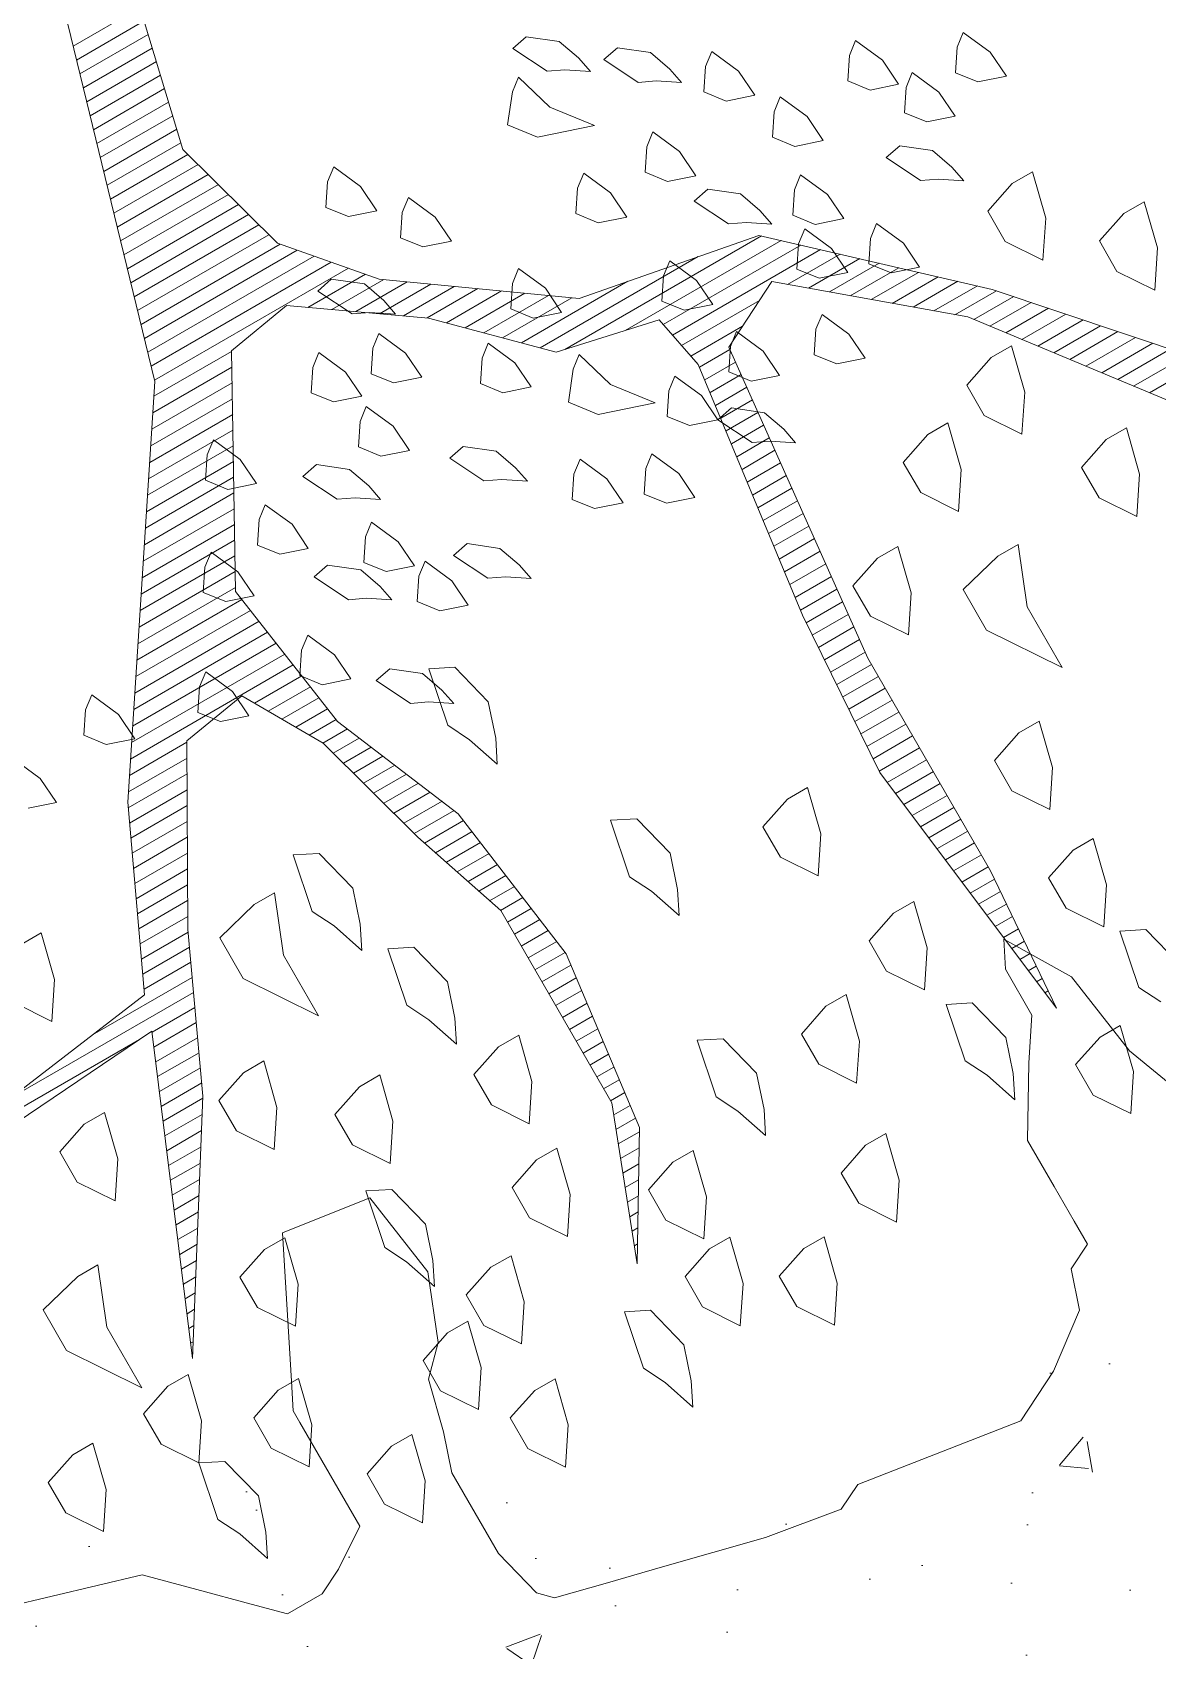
# Model space of a CAD drawing. Header units: metres. Extents: x 12093 to 20303, y 514 to 1412.
# Drawn here: x 19738.15 to 19739.323, y 696.972 to 698.657 of the extents above; entities that cross this region are included whole.
import ezdxf

# ---------------------------------------------------------------- set-up
doc = ezdxf.new("R2010")
doc.units = ezdxf.units.M
doc.layers.add('ARBOLES', color=52, linetype='Continuous', lineweight=13)
doc.layers.add('grass', color=64, linetype='Continuous', lineweight=13)
doc.layers.add('desnivel', color=9, linetype='Continuous')
pattern_1 = [(50, (19136.99335, 73.14804), (0.36436934, -0.03187817), [0.0381, -0.4191]), (355, (19136.99335, 73.14804), (-0.07048565, 0.38211329), [0.03048, -0.33528]), (100.451, (19137.0237, 73.1454), (0.293885, 0.35023338), [0.03238, -0.35618]), (46.1842, (19136.99335, 73.24964), (0.54215808, -0.08408466), [0.05715, -0.62865]), (96.6356, (19137.03853, 73.24264), (0.47480847, 0.4948511), [0.04857, -0.53427]), (351.184, (19136.99335, 73.24964), (0.4748092, 0.49485024), [0.04572, -0.50292]), (21, (19137.04415, 73.22424), (0.30322976, -0.20453104), [0.0381, -0.4191]), (326, (19137.04415, 73.22424), (0.12360406, 0.36837593), [0.03048, -0.33528]), (71.4514, (19137.06942, 73.2072), (0.42683298, 0.16384572), [0.03238, -0.35618]), (37.5, (19136.99335, 73.14804), (0.006177207, 0.169110078), [0, -0.331216, 0, -0.34036, 0, -0.33655]), (7.5, (19136.99335, 73.14804), (0.133639325, 0.20036115), [0, -0.194056, 0, -0.323596, 0, -0.12827]), (327.5, (19136.88007, 73.14804), (0.27118119, -0.011457488), [0, -0.127, 0, -0.39624, 0, -0.52578]), (317.5, (19136.82927, 73.14804), (0.29625836, 0.05085298), [0, -0.1651, 0, -0.263144, 0, -0.37338])]

# ---------------------------------------------------------------- blocks, each defined once
blk = doc.blocks.new('ghgfghgh')
at = {"layer": 'ARBOLES', "lineweight": 20}
for p, q in [((20001.7333, 663.3904), (20001.6557, 663.7091)), ((20001.713, 663.6712), (20001.7517, 663.5428)), ((20001.6796, 663.6107), (20001.7236, 663.636)), ((20001.6819, 663.6015), (20001.7263, 663.6272)), ((20001.6841, 663.5924), (20001.7289, 663.6183)), ((20001.6863, 663.5832), (20001.7316, 663.6094)), ((20001.6885, 663.5741), (20001.7343, 663.6005)), ((20001.6908, 663.565), (20001.737, 663.5916)), ((20001.693, 663.5558), (20001.7396, 663.5828)), ((20001.6952, 663.5467), (20001.7423, 663.5739)), ((20001.6974, 663.5375), (20001.745, 663.565)), ((20001.6997, 663.5284), (20001.7477, 663.5561)), ((20001.7019, 663.5193), (20001.7503, 663.5472)), ((20001.7517, 663.5428), (20001.8138, 663.4812)), ((20001.7041, 663.5101), (20001.755, 663.5395)), ((20001.7064, 663.501), (20001.7617, 663.5329)), ((20001.7086, 663.4918), (20001.7683, 663.5263)), ((20001.7108, 663.4827), (20001.775, 663.5197)), ((20001.713, 663.4736), (20001.7816, 663.5132)), ((20001.7153, 663.4644), (20001.7882, 663.5066)), ((20001.7175, 663.4553), (20001.7949, 663.5)), ((20001.7197, 663.4461), (20001.8015, 663.4934)), ((20001.7219, 663.437), (20001.8082, 663.4868)), ((20001.7242, 663.4279), (20001.8155, 663.4806)), ((20002.0027, 663.4114), (20002.1318, 663.486)), ((20002.0121, 663.445), (20002.13, 663.4864)), ((20002.0423, 663.4239), (20002.1447, 663.483)), ((20002.0672, 663.4278), (20002.1576, 663.48)), ((20002.13, 663.4864), (20002.2834, 663.4509)), ((20001.7264, 663.4187), (20001.8267, 663.4767)), ((20001.7286, 663.4096), (20001.8379, 663.4727)), ((20001.7308, 663.4004), (20001.8492, 663.4688)), ((20001.9864, 663.4125), (20002.0903, 663.4725)), ((20002.0733, 663.4209), (20002.1705, 663.4771)), ((20002.1489, 663.4541), (20002.1834, 663.4741)), ((20002.1626, 663.4517), (20002.1963, 663.4711)), ((20002.1764, 663.4492), (20002.2092, 663.4681)), ((20001.7331, 663.3913), (20001.8604, 663.4648)), ((20002.1901, 663.4467), (20002.222, 663.4651)), ((20002.2039, 663.4442), (20002.2349, 663.4621)), ((20002.2176, 663.4417), (20002.2478, 663.4592)), ((20001.9741, 663.4158), (20002.0441, 663.4562)), ((20002.1387, 663.456), (20002.1103, 663.413)), ((20002.2673, 663.4328), (20002.1387, 663.456)), ((20002.2314, 663.4392), (20002.2607, 663.4562)), ((20002.2451, 663.4368), (20002.2736, 663.4532)), ((20002.2589, 663.4343), (20002.2861, 663.45)), ((20002.2834, 663.4509), (20002.4484, 663.3955)), ((20001.8197, 663.4403), (20001.7837, 663.4106)), ((20002.0793, 663.414), (20002.1304, 663.4435)), ((20002.2714, 663.4311), (20002.2976, 663.4462)), ((20002.2819, 663.4267), (20002.309, 663.4423)), ((20002.2924, 663.4223), (20002.3204, 663.4385)), ((20002.0645, 663.4309), (20001.997, 663.4096)), ((20002.0903, 663.4015), (20002.0645, 663.4309)), ((20002.0854, 663.4071), (20002.1193, 663.4267)), ((20002.419, 663.3696), (20002.2673, 663.4328)), ((20002.3029, 663.418), (20002.3318, 663.4347)), ((20002.3134, 663.4136), (20002.3432, 663.4308)), ((20002.3239, 663.4092), (20002.3546, 663.427)), ((20002.3343, 663.4049), (20002.366, 663.4232)), ((20002.3448, 663.4005), (20002.3775, 663.4193)), ((20002.3553, 663.3961), (20002.3889, 663.4155)), ((20001.7327, 663.3807), (20001.7837, 663.4101)), ((20001.7837, 663.4106), (20001.7863, 663.2525)), ((20002.091, 663.3999), (20002.111, 663.4114)), ((20002.1103, 663.413), (20002.2017, 663.2087)), ((20002.3658, 663.3918), (20002.4003, 663.4117)), ((20002.3763, 663.3874), (20002.4117, 663.4078)), ((20002.3868, 663.383), (20002.4231, 663.404)), ((20001.732, 663.3698), (20001.7838, 663.3998)), ((20002.1587, 663.237), (20002.0903, 663.4015)), ((20002.0945, 663.3915), (20002.1147, 663.4032)), ((20002.098, 663.3831), (20002.1184, 663.3949)), ((20001.7155, 663.1141), (20001.7333, 663.3904)), ((20001.7313, 663.359), (20001.784, 663.3895)), ((20002.1015, 663.3747), (20002.1221, 663.3866)), ((20001.7306, 663.3482), (20001.7842, 663.3791)), ((20002.105, 663.3663), (20002.1258, 663.3783)), ((20001.7299, 663.3373), (20001.7844, 663.3688)), ((20002.1085, 663.3579), (20002.1295, 663.37)), ((20002.112, 663.3495), (20002.1332, 663.3617)), ((20001.7292, 663.3265), (20001.7845, 663.3585)), ((20002.1155, 663.341), (20002.1369, 663.3534)), ((20001.7285, 663.3157), (20001.7847, 663.3481)), ((20002.119, 663.3326), (20002.1406, 663.3452)), ((20001.7278, 663.3049), (20001.7849, 663.3378)), ((20002.1225, 663.3242), (20002.1443, 663.3369)), ((20001.7271, 663.294), (20001.785, 663.3275)), ((20002.126, 663.3158), (20002.1481, 663.3286)), ((20002.1294, 663.3074), (20002.1518, 663.3203)), ((20001.7264, 663.2832), (20001.7852, 663.3172)), ((20002.1329, 663.299), (20002.1555, 663.312)), ((20001.7257, 663.2724), (20001.7854, 663.3068)), ((20002.1364, 663.2906), (20002.1592, 663.3037)), ((20001.725, 663.2615), (20001.7856, 663.2965)), ((20002.1399, 663.2822), (20002.1629, 663.2954)), ((20002.1434, 663.2738), (20002.1666, 663.2872)), ((20001.7243, 663.2507), (20001.7857, 663.2862)), ((20002.1469, 663.2654), (20002.1703, 663.2789)), ((20001.7236, 663.2399), (20001.7859, 663.2759)), ((20002.1504, 663.257), (20002.174, 663.2706)), ((20001.7222, 663.2182), (20001.7862, 663.2552)), ((20001.7229, 663.2291), (20001.7861, 663.2655)), ((20002.1539, 663.2486), (20002.1777, 663.2623)), ((20001.7215, 663.2074), (20001.7905, 663.2472)), ((20001.7863, 663.2525), (20001.8533, 663.1671)), ((20002.1574, 663.2402), (20002.1814, 663.254)), ((20002.1612, 663.2319), (20002.1851, 663.2457)), ((20001.7208, 663.1966), (20001.7961, 663.24)), ((20002.2096, 663.1335), (20002.1587, 663.237)), ((20002.1652, 663.2238), (20002.1888, 663.2374)), ((20001.7194, 663.1749), (20001.8073, 663.2257)), ((20001.7201, 663.1857), (20001.8017, 663.2329)), ((20002.1692, 663.2157), (20002.1925, 663.2292)), ((20001.7187, 663.1641), (20001.813, 663.2185)), ((20002.1732, 663.2076), (20002.1962, 663.2209)), ((20001.7173, 663.1424), (20001.8242, 663.2042)), ((20001.718, 663.1533), (20001.8186, 663.2113)), ((20002.1772, 663.1995), (20002.1999, 663.2126)), ((20002.1812, 663.1913), (20002.2041, 663.2045)), ((20002.2017, 663.2087), (20002.2823, 663.069)), ((20001.7988, 663.1791), (20001.8299, 663.197)), ((20002.1852, 663.1832), (20002.2086, 663.1967)), ((20001.7904, 663.184), (20001.7543, 663.1543)), ((20001.8439, 663.1528), (20001.7904, 663.184)), ((20001.8078, 663.1738), (20001.8355, 663.1898)), ((20001.8168, 663.1686), (20001.8411, 663.1827)), ((20002.1892, 663.1751), (20002.2131, 663.1889)), ((20002.1932, 663.167), (20002.2176, 663.1811)), ((20001.8258, 663.1634), (20001.8468, 663.1755)), ((20002.1971, 663.1589), (20002.2221, 663.1733)), ((20001.8347, 663.1581), (20001.8524, 663.1683)), ((20001.8437, 663.1529), (20001.8598, 663.1622)), ((20001.8533, 663.1671), (20001.9326, 663.1065)), ((20002.2011, 663.1507), (20002.2266, 663.1654)), ((20001.7166, 663.1316), (20001.7543, 663.1534)), ((20001.7543, 663.1543), (20001.7549, 663.0305)), ((20001.906, 663.0912), (20001.8439, 663.1528)), ((20001.8504, 663.1463), (20001.8676, 663.1562)), ((20001.8571, 663.1397), (20001.8754, 663.1503)), ((20002.2051, 663.1426), (20002.2311, 663.1576)), ((20002.2091, 663.1345), (20002.2357, 663.1498)), ((20001.7159, 663.1208), (20001.7544, 663.143)), ((20001.8637, 663.1331), (20001.8831, 663.1444)), ((20001.8703, 663.1265), (20001.8909, 663.1384)), ((20002.2144, 663.1271), (20002.2402, 663.142)), ((20001.7158, 663.1103), (20001.7544, 663.1326)), ((20001.877, 663.12), (20001.8987, 663.1325)), ((20002.3255, 662.9788), (20002.2096, 663.1335)), ((20002.2198, 663.1198), (20002.2447, 663.1342)), ((20001.7167, 663.1004), (20001.7545, 663.1222)), ((20001.8836, 663.1134), (20001.9064, 663.1265)), ((20001.8903, 663.1068), (20001.9142, 663.1206)), ((20002.2253, 663.1126), (20002.2492, 663.1264)), ((20002.2308, 663.1053), (20002.2537, 663.1185)), ((20001.7265, 662.9875), (20001.7155, 663.1141)), ((20001.7175, 663.0904), (20001.7545, 663.1118)), ((20001.8969, 663.1002), (20001.922, 663.1147)), ((20001.9036, 663.0936), (20001.9298, 663.1087)), ((20001.9326, 663.1065), (20002.0035, 663.0145)), ((20002.2362, 663.098), (20002.2582, 663.1107)), ((20001.7184, 663.0805), (20001.7546, 663.1014)), ((20001.9105, 663.0872), (20001.9361, 663.102)), ((20002.2417, 663.0907), (20002.2627, 663.1029)), ((20001.7193, 663.0706), (20001.7546, 663.091)), ((20001.9605, 663.0429), (20001.906, 663.0912)), ((20001.9176, 663.0809), (20001.9417, 663.0948)), ((20001.9248, 663.0746), (20001.9472, 663.0875)), ((20002.2471, 663.0834), (20002.2673, 663.0951)), ((20002.2526, 663.0762), (20002.2718, 663.0873)), ((20001.7201, 663.0607), (20001.7547, 663.0806)), ((20001.9319, 663.0683), (20001.9528, 663.0803)), ((20002.258, 663.0689), (20002.2763, 663.0794)), ((20001.721, 663.0507), (20001.7547, 663.0702)), ((20001.939, 663.0619), (20001.9584, 663.0731)), ((20001.9461, 663.0556), (20001.9639, 663.0659)), ((20002.2635, 663.0616), (20002.2808, 663.0716)), ((20002.2823, 663.069), (20002.3255, 662.9788)), ((20001.7219, 663.0408), (20001.7548, 663.0598)), ((20001.9532, 663.0493), (20001.9695, 663.0587)), ((20002.2689, 663.0543), (20002.2849, 663.0636)), ((20002.2744, 663.0471), (20002.2888, 663.0554)), ((20001.7227, 663.0309), (20001.7548, 663.0494)), ((20001.9604, 663.043), (20001.975, 663.0515)), ((20002.0335, 662.9165), (20001.9605, 663.0429)), ((20001.9649, 663.0352), (20001.9806, 663.0442)), ((20002.2798, 663.0398), (20002.2927, 663.0472)), ((20001.7236, 663.021), (20001.7549, 663.039)), ((20001.9695, 663.0274), (20001.9861, 663.037)), ((20002.2853, 663.0325), (20002.2966, 663.0391)), ((20001.7245, 663.011), (20001.7551, 663.0287)), ((20001.7549, 663.0305), (20001.7649, 662.921)), ((20001.974, 663.0196), (20001.9917, 663.0298)), ((20001.9785, 663.0118), (20001.9973, 663.0226)), ((20002.2907, 663.0252), (20002.3006, 663.0309)), ((20002.2962, 663.018), (20002.3045, 663.0227)), ((20001.7253, 663.0011), (20001.756, 663.0188)), ((20001.983, 663.0039), (20002.0028, 663.0154)), ((20002.0035, 663.0145), (20002.0516, 662.9004)), ((20002.3016, 663.0107), (20002.3084, 663.0146)), ((20001.7262, 662.9912), (20001.7569, 663.0089)), ((20001.9875, 662.9961), (20002.0066, 663.0071)), ((20002.3071, 663.0034), (20002.3123, 663.0064)), ((20001.6924, 662.9613), (20001.7578, 662.999)), ((20001.992, 662.9883), (20002.0101, 662.9988)), ((20001.9965, 662.9805), (20002.0137, 662.9904)), ((20002.3125, 662.9961), (20002.3162, 662.9982)), ((20002.318, 662.9888), (20002.3201, 662.9901)), ((20001.6345, 662.9166), (20001.7265, 662.9875)), ((20001.6383, 662.9196), (20001.7587, 662.9891)), ((20001.7315, 662.963), (20001.7596, 662.9792)), ((20002.0011, 662.9727), (20002.0172, 662.982)), ((20002.3234, 662.9816), (20002.324, 662.9819)), ((20001.7327, 662.9532), (20001.7605, 662.9693)), ((20002.0056, 662.9648), (20002.0208, 662.9736)), ((20001.4985, 662.8284), (20001.7231, 662.9581)), ((20001.7314, 662.9637), (20001.6421, 662.9034)), ((20001.7581, 662.7486), (20001.7314, 662.9637)), ((20001.7339, 662.9435), (20001.7614, 662.9594)), ((20002.0101, 662.957), (20002.0243, 662.9652)), ((20001.7351, 662.9338), (20001.7623, 662.9495)), ((20002.0146, 662.9492), (20002.0278, 662.9568)), ((20002.0191, 662.9414), (20002.0314, 662.9485)), ((20001.7363, 662.9241), (20001.7632, 662.9396)), ((20002.0236, 662.9336), (20002.0349, 662.9401)), ((20001.7375, 662.9143), (20001.7641, 662.9297)), ((20002.0281, 662.9258), (20002.0384, 662.9317)), ((20001.7387, 662.9046), (20001.7648, 662.9197)), ((20001.7649, 662.921), (20001.7581, 662.7486)), ((20002.0327, 662.9179), (20002.042, 662.9233)), ((20002.0501, 662.8109), (20002.0335, 662.9165)), ((20001.7399, 662.8949), (20001.7644, 662.909)), ((20002.0347, 662.9087), (20002.0455, 662.9149)), ((20002.0362, 662.8991), (20002.049, 662.9065)), ((20001.7411, 662.8851), (20001.764, 662.8984)), ((20002.0377, 662.8896), (20002.0516, 662.8976)), ((20002.0516, 662.9004), (20002.0501, 662.8109)), ((20001.7423, 662.8754), (20001.7636, 662.8877)), ((20002.0392, 662.88), (20002.0514, 662.8871)), ((20001.7435, 662.8657), (20001.7632, 662.877)), ((20002.0407, 662.8705), (20002.0512, 662.8765)), ((20001.7447, 662.856), (20001.7627, 662.8663)), ((20002.0422, 662.8609), (20002.0511, 662.866)), ((20001.746, 662.8462), (20001.7623, 662.8557)), ((20002.0437, 662.8514), (20002.0509, 662.8555)), ((20001.7472, 662.8365), (20001.7619, 662.845)), ((20002.0453, 662.8418), (20002.0507, 662.845)), ((20001.7484, 662.8268), (20001.7615, 662.8343)), ((20002.0468, 662.8323), (20002.0505, 662.8344)), ((20001.7496, 662.817), (20001.761, 662.8237)), ((20002.0483, 662.8227), (20002.0503, 662.8239)), ((20001.7508, 662.8073), (20001.7606, 662.813)), ((20001.752, 662.7976), (20001.7602, 662.8023)), ((20001.7532, 662.7879), (20001.7598, 662.7917)), ((20001.7544, 662.7781), (20001.7593, 662.781)), ((20001.7556, 662.7684), (20001.7589, 662.7703)), ((20001.7568, 662.7587), (20001.7585, 662.7596)), ((20001.758, 662.7489), (20001.7581, 662.749))]:
    blk.add_line(p, q, dxfattribs=at)
at = {"layer": 'desnivel', "lineweight": 20}
blk.add_line((20001.8205, 662.5809), (20001.7966, 662.5873), dxfattribs=at)
at = {"layer": 'grass'}
for p, q in [((20001.9684, 663.6091), (20001.9773, 663.6169)), ((20001.9773, 663.6169), (20001.9989, 663.6138)), ((20002.2644, 663.6197), (20002.2604, 663.6099)), ((20002.282, 663.6068), (20002.2644, 663.6197)), ((20001.9909, 663.5942), (20001.9684, 663.6091)), ((20001.9989, 663.6138), (20002.0116, 663.6029)), ((20002.0283, 663.6018), (20002.0372, 663.6096)), ((20002.0372, 663.6096), (20002.0588, 663.6065)), ((20002.0588, 663.6065), (20002.0715, 663.5956)), ((20002.0991, 663.6072), (20002.0951, 663.5974)), ((20002.1167, 663.5942), (20002.0991, 663.6072)), ((20002.1936, 663.6143), (20002.1896, 663.6045)), ((20002.2112, 663.6014), (20002.1936, 663.6143)), ((20002.2604, 663.6099), (20002.2593, 663.5932)), ((20002.2927, 663.5909), (20002.282, 663.6068)), ((20002.0116, 663.6029), (20002.0194, 663.594)), ((20002.0508, 663.5869), (20002.0283, 663.6018)), ((20002.0715, 663.5956), (20002.0793, 663.5867)), ((20002.0951, 663.5974), (20002.094, 663.5806)), ((20002.1896, 663.6045), (20002.1885, 663.5878)), ((20002.2219, 663.5856), (20002.2112, 663.6014)), ((20001.9722, 663.5904), (20001.9682, 663.5806)), ((20001.9927, 663.5706), (20001.9722, 663.5904)), ((20002.0027, 663.5951), (20001.9909, 663.5942)), ((20002.0194, 663.594), (20002.0027, 663.5951)), ((20002.0626, 663.5878), (20002.0508, 663.5869)), ((20002.0793, 663.5867), (20002.0626, 663.5878)), ((20002.1274, 663.5784), (20002.1167, 663.5942)), ((20002.1885, 663.5878), (20002.2032, 663.5818)), ((20002.2032, 663.5818), (20002.2219, 663.5856)), ((20002.2308, 663.5934), (20002.2268, 663.5836)), ((20002.2484, 663.5805), (20002.2308, 663.5934)), ((20002.2593, 663.5932), (20002.274, 663.5872)), ((20002.274, 663.5872), (20002.2927, 663.5909)), ((20001.9682, 663.5806), (20001.965, 663.559)), ((20002.094, 663.5806), (20002.1087, 663.5746)), ((20002.1087, 663.5746), (20002.1274, 663.5784)), ((20002.1441, 663.5773), (20002.1401, 663.5675)), ((20002.1617, 663.5644), (20002.1441, 663.5773)), ((20002.2268, 663.5836), (20002.2257, 663.5669)), ((20002.2591, 663.5647), (20002.2484, 663.5805)), ((20002.0221, 663.5586), (20001.9927, 663.5706)), ((20002.1401, 663.5675), (20002.139, 663.5508)), ((20002.1724, 663.5486), (20002.1617, 663.5644)), ((20002.2257, 663.5669), (20002.2404, 663.5609)), ((20002.2404, 663.5609), (20002.2591, 663.5647)), ((20001.965, 663.559), (20001.9847, 663.551)), ((20001.9847, 663.551), (20002.0221, 663.5586)), ((20002.0604, 663.5544), (20002.0564, 663.5446)), ((20002.078, 663.5414), (20002.0604, 663.5544)), ((20002.0564, 663.5446), (20002.0553, 663.5278)), ((20002.139, 663.5508), (20002.1537, 663.5448)), ((20002.1537, 663.5448), (20002.1724, 663.5486)), ((20002.2137, 663.5375), (20002.2226, 663.5453)), ((20002.2226, 663.5453), (20002.2442, 663.5422)), ((20002.2442, 663.5422), (20002.2569, 663.5312)), ((20002.0887, 663.5256), (20002.078, 663.5414)), ((20002.2362, 663.5225), (20002.2137, 663.5375)), ((20001.8468, 663.5216), (20001.8457, 663.5048)), ((20001.8508, 663.5314), (20001.8468, 663.5216)), ((20001.8684, 663.5184), (20001.8508, 663.5314)), ((20002.015, 663.5272), (20002.0109, 663.5174)), ((20002.0326, 663.5143), (20002.015, 663.5272)), ((20002.0553, 663.5278), (20002.07, 663.5218)), ((20002.07, 663.5218), (20002.0887, 663.5256)), ((20002.1575, 663.5261), (20002.1535, 663.5163)), ((20002.1751, 663.5132), (20002.1575, 663.5261)), ((20002.248, 663.5234), (20002.2362, 663.5225)), ((20002.2647, 663.5223), (20002.248, 663.5234)), ((20002.2569, 663.5312), (20002.2647, 663.5223)), ((20002.3098, 663.5282), (20002.2965, 663.5205)), ((20002.3185, 663.4977), (20002.3098, 663.5282)), ((20001.8791, 663.5026), (20001.8684, 663.5184)), ((20001.8998, 663.5113), (20001.8958, 663.5015)), ((20001.9174, 663.4984), (20001.8998, 663.5113)), ((20002.0109, 663.5174), (20002.0098, 663.5007)), ((20002.0433, 663.4984), (20002.0326, 663.5143)), ((20002.0876, 663.5089), (20002.0965, 663.5167)), ((20002.0965, 663.5167), (20002.1181, 663.5136)), ((20002.1181, 663.5136), (20002.1308, 663.5027)), ((20002.1535, 663.5163), (20002.1524, 663.4996)), ((20002.1858, 663.4974), (20002.1751, 663.5132)), ((20002.2965, 663.5205), (20002.2804, 663.5023)), ((20001.8457, 663.5048), (20001.8604, 663.4988)), ((20001.8604, 663.4988), (20001.8791, 663.5026)), ((20001.8958, 663.5015), (20001.8947, 663.4848)), ((20002.0098, 663.5007), (20002.0245, 663.4946)), ((20002.1101, 663.494), (20002.0876, 663.5089)), ((20002.1308, 663.5027), (20002.1386, 663.4938)), ((20002.2804, 663.5023), (20002.2919, 663.4824)), ((20002.3699, 663.5008), (20002.3538, 663.4827)), ((20002.3832, 663.5085), (20002.3699, 663.5008)), ((20002.3919, 663.4781), (20002.3832, 663.5085)), ((20001.9281, 663.4826), (20001.9174, 663.4984)), ((20002.0245, 663.4946), (20002.0433, 663.4984)), ((20002.1219, 663.4949), (20002.1101, 663.494)), ((20002.1386, 663.4938), (20002.1219, 663.4949)), ((20002.1524, 663.4996), (20002.1671, 663.4936)), ((20002.1602, 663.4907), (20002.1562, 663.4809)), ((20002.1778, 663.4778), (20002.1602, 663.4907)), ((20002.1671, 663.4936), (20002.1858, 663.4974)), ((20002.2074, 663.4942), (20002.2034, 663.4844)), ((20002.225, 663.4813), (20002.2074, 663.4942)), ((20002.3167, 663.4701), (20002.3185, 663.4977)), ((20001.8138, 663.4812), (20001.8806, 663.4577)), ((20001.8947, 663.4848), (20001.9094, 663.4788)), ((20001.9094, 663.4788), (20001.9281, 663.4826)), ((20002.1562, 663.4809), (20002.1551, 663.4642)), ((20002.2034, 663.4844), (20002.2023, 663.4677)), ((20002.2357, 663.4655), (20002.225, 663.4813)), ((20002.2919, 663.4824), (20002.3167, 663.4701)), ((20002.3538, 663.4827), (20002.3653, 663.4627)), ((20002.0716, 663.4697), (20002.0675, 663.4599)), ((20002.0892, 663.4568), (20002.0716, 663.4697)), ((20002.1885, 663.4619), (20002.1778, 663.4778)), ((20002.2023, 663.4677), (20002.217, 663.4617)), ((20002.3901, 663.4504), (20002.3919, 663.4781)), ((20001.8338, 663.4391), (20001.8716, 663.4609)), ((20001.8403, 663.4498), (20001.8492, 663.4576)), ((20001.8492, 663.4576), (20001.8709, 663.4545)), ((20001.8495, 663.4377), (20001.8837, 663.4574)), ((20001.8806, 663.4577), (20002.0121, 663.445)), ((20001.9722, 663.4646), (20001.9682, 663.4548)), ((20001.9898, 663.4516), (20001.9722, 663.4646)), ((20002.0675, 663.4599), (20002.0664, 663.4432)), ((20002.1551, 663.4642), (20002.1698, 663.4582)), ((20002.1698, 663.4582), (20002.1885, 663.4619)), ((20002.217, 663.4617), (20002.2357, 663.4655)), ((20002.3653, 663.4627), (20002.3901, 663.4504)), ((20001.8628, 663.4349), (20001.8403, 663.4498)), ((20001.8652, 663.4363), (20001.8991, 663.4559)), ((20001.8709, 663.4545), (20001.8836, 663.4436)), ((20001.8809, 663.4349), (20001.9146, 663.4544)), ((20001.8966, 663.4336), (20001.93, 663.4529)), ((20001.9122, 663.4322), (20001.9455, 663.4514)), ((20001.9248, 663.429), (20001.961, 663.4499)), ((20001.9371, 663.4257), (20001.9764, 663.4484)), ((20001.9494, 663.4224), (20001.9919, 663.4469)), ((20001.9682, 663.4548), (20001.9671, 663.4381)), ((20002.0005, 663.4358), (20001.9898, 663.4516)), ((20002.0998, 663.441), (20002.0892, 663.4568)), ((20001.9131, 663.4321), (20001.8197, 663.4403)), ((20001.8836, 663.4436), (20001.8914, 663.4347)), ((20001.9617, 663.4191), (20002.0073, 663.4454)), ((20001.9671, 663.4381), (20001.9818, 663.432)), ((20001.9818, 663.432), (20002.0005, 663.4358)), ((20002.0664, 663.4432), (20002.0811, 663.4372)), ((20002.0811, 663.4372), (20002.0998, 663.441)), ((20001.8746, 663.4358), (20001.8628, 663.4349)), ((20001.8914, 663.4347), (20001.8746, 663.4358)), ((20001.997, 663.4096), (20001.9131, 663.4321)), ((20002.1716, 663.4345), (20002.1676, 663.4247)), ((20002.1892, 663.4216), (20002.1716, 663.4345)), ((20001.8804, 663.422), (20001.8764, 663.4122)), ((20001.898, 663.4091), (20001.8804, 663.422)), ((20001.9522, 663.4155), (20001.9482, 663.4057)), ((20001.9698, 663.4026), (20001.9522, 663.4155)), ((20002.1154, 663.4232), (20002.1114, 663.4134)), ((20002.133, 663.4103), (20002.1154, 663.4232)), ((20002.1676, 663.4247), (20002.1665, 663.408)), ((20002.1999, 663.4058), (20002.1892, 663.4216)), ((20001.841, 663.4095), (20001.837, 663.3997)), ((20001.8586, 663.3966), (20001.841, 663.4095)), ((20001.8764, 663.4122), (20001.8753, 663.3955)), ((20001.9087, 663.3933), (20001.898, 663.4091)), ((20001.9482, 663.4057), (20001.9471, 663.389)), ((20002.0121, 663.4082), (20002.0081, 663.3984)), ((20002.0326, 663.3884), (20002.0121, 663.4082)), ((20002.1114, 663.4134), (20002.1103, 663.3967)), ((20002.1437, 663.3944), (20002.133, 663.4103)), ((20002.1665, 663.408), (20002.1812, 663.402)), ((20002.1812, 663.402), (20002.1999, 663.4058)), ((20002.2827, 663.4062), (20002.2666, 663.388)), ((20002.296, 663.4138), (20002.2827, 663.4062)), ((20002.3047, 663.3834), (20002.296, 663.4138)), ((20001.837, 663.3997), (20001.8359, 663.383)), ((20001.8693, 663.3808), (20001.8586, 663.3966)), ((20001.8753, 663.3955), (20001.89, 663.3895)), ((20001.9805, 663.3868), (20001.9698, 663.4026)), ((20002.0081, 663.3984), (20002.005, 663.3768)), ((20002.0749, 663.394), (20002.0709, 663.3842)), ((20002.0925, 663.3811), (20002.0749, 663.394)), ((20002.1103, 663.3967), (20002.125, 663.3906)), ((20002.125, 663.3906), (20002.1437, 663.3944)), ((20001.8359, 663.383), (20001.8506, 663.377)), ((20001.89, 663.3895), (20001.9087, 663.3933)), ((20001.9471, 663.389), (20001.9618, 663.383)), ((20001.9618, 663.383), (20001.9805, 663.3868)), ((20002.062, 663.3764), (20002.0326, 663.3884)), ((20002.0709, 663.3842), (20002.0698, 663.3675)), ((20002.2666, 663.388), (20002.2781, 663.368)), ((20002.3029, 663.3558), (20002.3047, 663.3834)), ((20001.8506, 663.377), (20001.8693, 663.3808)), ((20001.8722, 663.3739), (20001.8682, 663.3641)), ((20001.8898, 663.361), (20001.8722, 663.3739)), ((20002.005, 663.3768), (20002.0246, 663.3688)), ((20002.0246, 663.3688), (20002.062, 663.3764)), ((20002.1032, 663.3652), (20002.0925, 663.3811)), ((20002.1032, 663.3652), (20002.1121, 663.373)), ((20002.1121, 663.373), (20002.1337, 663.3699)), ((20001.8682, 663.3641), (20001.8671, 663.3474)), ((20002.0698, 663.3675), (20002.0845, 663.3615)), ((20002.0845, 663.3615), (20002.1032, 663.3652)), ((20002.1257, 663.3503), (20002.1032, 663.3652)), ((20002.1337, 663.3699), (20002.1464, 663.359)), ((20002.2543, 663.3632), (20002.241, 663.3555)), ((20002.263, 663.3327), (20002.2543, 663.3632)), ((20002.2781, 663.368), (20002.3029, 663.3558)), ((20001.7718, 663.352), (20001.7677, 663.3422)), ((20001.7894, 663.3391), (20001.7718, 663.352)), ((20001.9005, 663.3451), (20001.8898, 663.361)), ((20002.1375, 663.3512), (20002.1257, 663.3503)), ((20002.1542, 663.3501), (20002.1375, 663.3512)), ((20002.1464, 663.359), (20002.1542, 663.3501)), ((20002.241, 663.3555), (20002.2249, 663.3373)), ((20002.3582, 663.3522), (20002.3421, 663.334)), ((20002.3715, 663.3599), (20002.3582, 663.3522)), ((20002.3802, 663.3295), (20002.3715, 663.3599)), ((20001.7677, 663.3422), (20001.7666, 663.3255)), ((20001.8671, 663.3474), (20001.8818, 663.3414)), ((20001.8818, 663.3414), (20001.9005, 663.3451)), ((20001.927, 663.34), (20001.9359, 663.3478)), ((20001.9359, 663.3478), (20001.9575, 663.3447)), ((20001.9575, 663.3447), (20001.9702, 663.3338)), ((20002.0598, 663.343), (20002.0558, 663.3332)), ((20002.0774, 663.33), (20002.0598, 663.343)), ((20001.8001, 663.3233), (20001.7894, 663.3391)), ((20001.8306, 663.328), (20001.8395, 663.3358)), ((20001.8395, 663.3358), (20001.8611, 663.3327)), ((20001.8611, 663.3327), (20001.8738, 663.3218)), ((20001.9495, 663.3251), (20001.927, 663.34)), ((20001.9702, 663.3338), (20001.978, 663.3249)), ((20002.0086, 663.3296), (20002.0074, 663.3129)), ((20002.0126, 663.3394), (20002.0086, 663.3296)), ((20002.0302, 663.3265), (20002.0126, 663.3394)), ((20002.0558, 663.3332), (20002.0547, 663.3165)), ((20002.0881, 663.3142), (20002.0774, 663.33)), ((20002.2249, 663.3373), (20002.2364, 663.3174)), ((20002.2612, 663.3051), (20002.263, 663.3327)), ((20002.3421, 663.334), (20002.3536, 663.3141)), ((20001.7666, 663.3255), (20001.7813, 663.3195)), ((20001.7813, 663.3195), (20001.8001, 663.3233)), ((20001.8531, 663.3131), (20001.8306, 663.328)), ((20001.8738, 663.3218), (20001.8816, 663.3128)), ((20001.9613, 663.326), (20001.9495, 663.3251)), ((20001.978, 663.3249), (20001.9613, 663.326)), ((20002.0409, 663.3107), (20002.0302, 663.3265)), ((20002.3784, 663.3018), (20002.3802, 663.3295)), ((20001.8058, 663.3095), (20001.8018, 663.2997)), ((20001.8234, 663.2966), (20001.8058, 663.3095)), ((20001.8649, 663.314), (20001.8531, 663.3131)), ((20001.8816, 663.3128), (20001.8649, 663.314)), ((20002.0074, 663.3129), (20002.0221, 663.3069)), ((20002.0221, 663.3069), (20002.0409, 663.3107)), ((20002.0547, 663.3165), (20002.0694, 663.3104)), ((20002.0694, 663.3104), (20002.0881, 663.3142)), ((20002.2364, 663.3174), (20002.2612, 663.3051)), ((20002.3536, 663.3141), (20002.3784, 663.3018)), ((20001.8018, 663.2997), (20001.8007, 663.283)), ((20001.8756, 663.2981), (20001.8716, 663.2883)), ((20001.8932, 663.2852), (20001.8756, 663.2981)), ((20001.8341, 663.2808), (20001.8234, 663.2966)), ((20001.8716, 663.2883), (20001.8705, 663.2716)), ((20001.7702, 663.2783), (20001.7662, 663.2685)), ((20001.7878, 663.2654), (20001.7702, 663.2783)), ((20001.8007, 663.283), (20001.8154, 663.277)), ((20001.8154, 663.277), (20001.8341, 663.2808)), ((20001.9039, 663.2694), (20001.8932, 663.2852)), ((20001.9295, 663.2761), (20001.9384, 663.2839)), ((20001.9384, 663.2839), (20001.96, 663.2808)), ((20001.96, 663.2808), (20001.9727, 663.2699)), ((20002.2213, 663.2821), (20002.208, 663.2744)), ((20002.2301, 663.2517), (20002.2213, 663.2821)), ((20002.3004, 663.2834), (20002.2871, 663.2757)), ((20002.3063, 663.2425), (20002.3004, 663.2834)), ((20001.7662, 663.2685), (20001.7651, 663.2518)), ((20001.8379, 663.262), (20001.8468, 663.2698)), ((20001.8468, 663.2698), (20001.8685, 663.2667)), ((20001.8685, 663.2667), (20001.8812, 663.2558)), ((20001.8705, 663.2716), (20001.8852, 663.2656)), ((20001.8852, 663.2656), (20001.9039, 663.2694)), ((20001.9108, 663.2723), (20001.9068, 663.2625)), ((20001.9284, 663.2594), (20001.9108, 663.2723)), ((20001.952, 663.2612), (20001.9295, 663.2761)), ((20001.9727, 663.2699), (20001.9805, 663.261)), ((20002.208, 663.2744), (20002.1919, 663.2562)), ((20002.2871, 663.2757), (20002.2643, 663.2537)), ((20001.7985, 663.2496), (20001.7878, 663.2654)), ((20001.8604, 663.2471), (20001.8379, 663.262)), ((20001.8812, 663.2558), (20001.889, 663.2469)), ((20001.9068, 663.2625), (20001.9057, 663.2458)), ((20001.9391, 663.2436), (20001.9284, 663.2594)), ((20001.9638, 663.2621), (20001.952, 663.2612)), ((20001.9805, 663.261), (20001.9638, 663.2621)), ((20002.1919, 663.2562), (20002.2035, 663.2363)), ((20001.7651, 663.2518), (20001.7798, 663.2458)), ((20001.7798, 663.2458), (20001.7985, 663.2496)), ((20001.8722, 663.248), (20001.8604, 663.2471)), ((20001.889, 663.2469), (20001.8722, 663.248)), ((20001.9057, 663.2458), (20001.9204, 663.2398)), ((20002.2283, 663.224), (20002.2301, 663.2517)), ((20002.2643, 663.2537), (20002.2797, 663.2271)), ((20001.9204, 663.2398), (20001.9391, 663.2436)), ((20002.2035, 663.2363), (20002.2283, 663.224)), ((20002.3293, 663.2026), (20002.3063, 663.2425)), ((20001.8337, 663.2237), (20001.8297, 663.2139)), ((20001.8513, 663.2108), (20001.8337, 663.2237)), ((20002.2797, 663.2271), (20002.3293, 663.2026)), ((20001.8297, 663.2139), (20001.8286, 663.1972)), ((20001.862, 663.195), (20001.8513, 663.2108)), ((20001.9132, 663.2017), (20001.9303, 663.2027)), ((20001.9303, 663.2027), (20001.9523, 663.1799)), ((20001.7667, 663.1997), (20001.7627, 663.1899)), ((20001.7843, 663.1867), (20001.7667, 663.1997)), ((20001.8286, 663.1972), (20001.8433, 663.1912)), ((20001.8433, 663.1912), (20001.862, 663.195)), ((20001.8787, 663.1939), (20001.8876, 663.2017)), ((20001.9012, 663.179), (20001.8787, 663.1939)), ((20001.8876, 663.2017), (20001.9092, 663.1986)), ((20001.9092, 663.1986), (20001.9219, 663.1877)), ((20001.9257, 663.1646), (20001.9132, 663.2017)), ((20001.6918, 663.1845), (20001.6878, 663.1747)), ((20001.7094, 663.1716), (20001.6918, 663.1845)), ((20001.7627, 663.1899), (20001.7616, 663.1731)), ((20001.795, 663.1709), (20001.7843, 663.1867)), ((20001.9219, 663.1877), (20001.9297, 663.1788)), ((20001.6878, 663.1747), (20001.6867, 663.158)), ((20001.7201, 663.1558), (20001.7094, 663.1716)), ((20001.7616, 663.1731), (20001.7763, 663.1671)), ((20001.7763, 663.1671), (20001.795, 663.1709)), ((20001.913, 663.1799), (20001.9012, 663.179)), ((20001.9297, 663.1788), (20001.913, 663.1799)), ((20001.9523, 663.1799), (20001.9572, 663.1562)), ((20001.94, 663.1551), (20001.9257, 663.1646)), ((20002.3009, 663.1596), (20002.2848, 663.1414)), ((20002.3142, 663.1673), (20002.3009, 663.1596)), ((20002.3229, 663.1368), (20002.3142, 663.1673)), ((20001.6867, 663.158), (20001.7014, 663.152)), ((20001.7014, 663.152), (20001.7201, 663.1558)), ((20001.9582, 663.139), (20001.94, 663.1551)), ((20001.9572, 663.1562), (20001.9582, 663.139)), ((20001.658, 663.1297), (20001.6404, 663.1426)), ((20002.2848, 663.1414), (20002.2963, 663.1215)), ((20001.6687, 663.1139), (20001.658, 663.1297)), ((20002.3212, 663.1092), (20002.3229, 663.1368)), ((20002.1621, 663.1237), (20002.1488, 663.1161)), ((20002.1708, 663.0933), (20002.1621, 663.1237)), ((20002.2963, 663.1215), (20002.3212, 663.1092)), ((20001.65, 663.1101), (20001.6687, 663.1139)), ((20002.1488, 663.1161), (20002.1327, 663.0979)), ((20002.0326, 663.1022), (20002.0498, 663.1032)), ((20002.0452, 663.0651), (20002.0326, 663.1022)), ((20002.0498, 663.1032), (20002.0718, 663.0805)), ((20002.1327, 663.0979), (20002.1442, 663.0779)), ((20002.169, 663.0657), (20002.1708, 663.0933)), ((20002.3498, 663.0903), (20002.3365, 663.0826)), ((20002.3585, 663.0599), (20002.3498, 663.0903)), ((20001.8242, 663.0794), (20001.8413, 663.0804)), ((20001.8367, 663.0423), (20001.8242, 663.0794)), ((20001.8413, 663.0804), (20001.8633, 663.0577)), ((20002.0718, 663.0805), (20002.0766, 663.0567)), ((20002.1442, 663.0779), (20002.169, 663.0657)), ((20002.3365, 663.0826), (20002.3204, 663.0644)), ((20002.0595, 663.0557), (20002.0452, 663.0651)), ((20002.3204, 663.0644), (20002.3319, 663.0445)), ((20001.8119, 663.0546), (20001.7986, 663.0469)), ((20001.8178, 663.0136), (20001.8119, 663.0546)), ((20001.8633, 663.0577), (20001.8682, 663.0339)), ((20002.0777, 663.0396), (20002.0595, 663.0557)), ((20002.0766, 663.0567), (20002.0777, 663.0396)), ((20002.3567, 663.0322), (20002.3585, 663.0599)), ((20001.7986, 663.0469), (20001.7759, 663.0249)), ((20002.2319, 663.0488), (20002.2186, 663.0411)), ((20002.2406, 663.0184), (20002.2319, 663.0488)), ((20002.3319, 663.0445), (20002.3567, 663.0322)), ((20001.8511, 663.0328), (20001.8367, 663.0423)), ((20001.8692, 663.0167), (20001.8511, 663.0328)), ((20001.8682, 663.0339), (20001.8692, 663.0167)), ((20002.2186, 663.0411), (20002.2025, 663.023)), ((20001.6587, 663.0282), (20001.6454, 663.0205)), ((20001.6674, 662.9977), (20001.6587, 663.0282)), ((20001.7759, 663.0249), (20001.7912, 662.9983)), ((20002.2025, 663.023), (20002.214, 663.003)), ((20002.2909, 663.024), (20002.2921, 663.0045)), ((20002.3354, 662.9993), (20002.2909, 663.024)), ((20002.3672, 663.0294), (20002.3844, 663.0304)), ((20002.3798, 662.9923), (20002.3672, 663.0294)), ((20002.3844, 663.0304), (20002.4064, 663.0077)), ((20001.8408, 662.9738), (20001.8178, 663.0136)), ((20001.8864, 663.0178), (20001.9035, 663.0188)), ((20001.8989, 662.9807), (20001.8864, 663.0178)), ((20001.9035, 663.0188), (20001.9255, 662.996)), ((20002.2388, 662.9908), (20002.2406, 663.0184)), ((20002.214, 663.003), (20002.2388, 662.9908)), ((20002.2921, 663.0045), (20002.3095, 662.9742)), ((20001.6656, 662.9701), (20001.6674, 662.9977)), ((20001.7912, 662.9983), (20001.8408, 662.9738)), ((20001.9255, 662.996), (20001.9304, 662.9722)), ((20002.3736, 662.9507), (20002.3354, 662.9993)), ((20002.3941, 662.9829), (20002.3798, 662.9923)), ((20001.6408, 662.9824), (20001.6656, 662.9701)), ((20001.9132, 662.9712), (20001.8989, 662.9807)), ((20002.1741, 662.98), (20002.158, 662.9618)), ((20002.1874, 662.9877), (20002.1741, 662.98)), ((20002.1961, 662.9572), (20002.1874, 662.9877)), ((20002.2532, 662.9813), (20002.2703, 662.9823)), ((20002.2657, 662.9442), (20002.2532, 662.9813)), ((20002.2703, 662.9823), (20002.2923, 662.9596)), ((20001.9314, 662.9551), (20001.9132, 662.9712)), ((20001.9304, 662.9722), (20001.9314, 662.9551)), ((20002.3095, 662.9742), (20002.3075, 662.9428)), ((20001.9723, 662.961), (20001.959, 662.9533)), ((20001.981, 662.9306), (20001.9723, 662.961)), ((20002.0895, 662.9577), (20002.1066, 662.9587)), ((20002.102, 662.9206), (20002.0895, 662.9577)), ((20002.1066, 662.9587), (20002.1286, 662.936)), ((20002.158, 662.9618), (20002.1695, 662.9419)), ((20002.2923, 662.9596), (20002.2972, 662.9358)), ((20002.3542, 662.9598), (20002.3381, 662.9417)), ((20002.3675, 662.9675), (20002.3542, 662.9598)), ((20002.3762, 662.9371), (20002.3675, 662.9675)), ((20001.959, 662.9533), (20001.9429, 662.9352)), ((20002.1943, 662.9296), (20002.1961, 662.9572)), ((20002.4312, 662.9033), (20002.3736, 662.9507)), ((20001.7915, 662.9364), (20001.7754, 662.9182)), ((20001.8048, 662.9441), (20001.7915, 662.9364)), ((20001.8135, 662.9136), (20001.8048, 662.9441)), ((20002.1695, 662.9419), (20002.1943, 662.9296)), ((20002.28, 662.9348), (20002.2657, 662.9442)), ((20002.3075, 662.9428), (20002.3066, 662.8919)), ((20002.3381, 662.9417), (20002.3496, 662.9217)), ((20002.3744, 662.9095), (20002.3762, 662.9371)), ((20001.8677, 662.9272), (20001.8516, 662.909)), ((20001.881, 662.9349), (20001.8677, 662.9272)), ((20001.8897, 662.9045), (20001.881, 662.9349)), ((20001.9429, 662.9352), (20001.9544, 662.9152)), ((20001.9792, 662.9029), (20001.981, 662.9306)), ((20002.1286, 662.936), (20002.1335, 662.9122)), ((20002.2982, 662.9186), (20002.28, 662.9348)), ((20002.2972, 662.9358), (20002.2982, 662.9186)), ((20001.7754, 662.9182), (20001.7869, 662.8983)), ((20001.9544, 662.9152), (20001.9792, 662.9029)), ((20002.1163, 662.9112), (20002.102, 662.9206)), ((20002.3496, 662.9217), (20002.3744, 662.9095)), ((20001.7002, 662.9103), (20001.6869, 662.9026)), ((20001.7089, 662.8798), (20001.7002, 662.9103)), ((20001.8117, 662.886), (20001.8135, 662.9136)), ((20001.8516, 662.909), (20001.8631, 662.8891)), ((20001.8879, 662.8768), (20001.8897, 662.9045)), ((20002.1345, 662.8951), (20002.1163, 662.9112)), ((20002.1335, 662.9122), (20002.1345, 662.8951)), ((20001.6869, 662.9026), (20001.6708, 662.8844)), ((20001.7869, 662.8983), (20001.8117, 662.886)), ((20002.2135, 662.8964), (20002.2002, 662.8887)), ((20002.2222, 662.8659), (20002.2135, 662.8964)), ((20001.6708, 662.8844), (20001.6823, 662.8645)), ((20001.8631, 662.8891), (20001.8879, 662.8768)), ((20001.9974, 662.8868), (20001.9841, 662.8792)), ((20002.0061, 662.8564), (20001.9974, 662.8868)), ((20002.0869, 662.8853), (20002.0736, 662.8777)), ((20002.0956, 662.8549), (20002.0869, 662.8853)), ((20002.2002, 662.8887), (20002.1841, 662.8705)), ((20002.3066, 662.8919), (20002.3241, 662.8616)), ((20001.7071, 662.8522), (20001.7089, 662.8798)), ((20001.9841, 662.8792), (20001.968, 662.861)), ((20002.0736, 662.8777), (20002.0575, 662.8595)), ((20001.6823, 662.8645), (20001.7071, 662.8522)), ((20002.1841, 662.8705), (20002.1957, 662.8506)), ((20002.2205, 662.8383), (20002.2222, 662.8659)), ((20001.8745, 662.8542), (20001.8172, 662.8312)), ((20001.8718, 662.8587), (20001.889, 662.8597)), ((20001.8844, 662.8216), (20001.8718, 662.8587)), ((20001.9127, 662.8056), (20001.8745, 662.8542)), ((20001.889, 662.8597), (20001.911, 662.8369)), ((20001.968, 662.861), (20001.9795, 662.841)), ((20002.0043, 662.8288), (20002.0061, 662.8564)), ((20002.0575, 662.8595), (20002.069, 662.8395)), ((20002.0939, 662.8273), (20002.0956, 662.8549)), ((20002.3241, 662.8616), (20002.3372, 662.8389)), ((20001.9795, 662.841), (20002.0043, 662.8288)), ((20002.1957, 662.8506), (20002.2205, 662.8383)), ((20001.8172, 662.8312), (20001.823, 662.7337)), ((20001.911, 662.8369), (20001.9158, 662.8131)), ((20002.069, 662.8395), (20002.0939, 662.8273)), ((20002.3372, 662.8389), (20002.346, 662.8238)), ((20001.8053, 662.8203), (20001.7892, 662.8021)), ((20001.8186, 662.828), (20001.8053, 662.8203)), ((20001.8274, 662.7975), (20001.8186, 662.828)), ((20001.8987, 662.8121), (20001.8844, 662.8216)), ((20002.0977, 662.8206), (20002.0816, 662.8025)), ((20002.111, 662.8283), (20002.0977, 662.8206)), ((20002.1197, 662.7979), (20002.111, 662.8283)), ((20002.1596, 662.8209), (20002.1435, 662.8027)), ((20002.1729, 662.8286), (20002.1596, 662.8209)), ((20002.1816, 662.7981), (20002.1729, 662.8286)), ((20002.346, 662.8238), (20002.3352, 662.8075)), ((20001.6959, 662.8103), (20001.6826, 662.8026)), ((20001.7018, 662.7693), (20001.6959, 662.8103)), ((20001.9169, 662.796), (20001.8987, 662.8121)), ((20001.9158, 662.8131), (20001.9169, 662.796)), ((20001.9673, 662.8162), (20001.954, 662.8086)), ((20001.976, 662.7858), (20001.9673, 662.8162)), ((20002.0498, 662.8131), (20002.0502, 662.8134)), ((20001.6826, 662.8026), (20001.6598, 662.7806)), ((20001.7892, 662.8021), (20001.8008, 662.7822)), ((20001.9194, 662.7591), (20001.9127, 662.8056)), ((20001.954, 662.8086), (20001.9378, 662.7904)), ((20002.0816, 662.8025), (20002.0931, 662.7825)), ((20002.1435, 662.8027), (20002.155, 662.7828)), ((20002.1798, 662.7705), (20002.1816, 662.7981)), ((20002.3352, 662.8075), (20002.3407, 662.7804)), ((20001.8256, 662.7699), (20001.8274, 662.7975)), ((20001.9378, 662.7904), (20001.9494, 662.7704)), ((20002.1179, 662.7702), (20002.1197, 662.7979)), ((20001.6598, 662.7806), (20001.6752, 662.754)), ((20001.8008, 662.7822), (20001.8256, 662.7699)), ((20001.9742, 662.7582), (20001.976, 662.7858)), ((20002.0417, 662.7794), (20002.0588, 662.7805)), ((20002.0542, 662.7423), (20002.0417, 662.7794)), ((20002.0588, 662.7805), (20002.0808, 662.7577)), ((20002.0931, 662.7825), (20002.1179, 662.7702)), ((20002.155, 662.7828), (20002.1798, 662.7705)), ((20002.3407, 662.7804), (20002.3236, 662.7403)), ((20001.7248, 662.7294), (20001.7018, 662.7693)), ((20001.9389, 662.7733), (20001.9256, 662.7656)), ((20001.9476, 662.7428), (20001.9389, 662.7733)), ((20001.9494, 662.7704), (20001.9742, 662.7582)), ((20001.9256, 662.7656), (20001.9095, 662.7474)), ((20001.913, 662.7352), (20001.9194, 662.7591)), ((20002.0808, 662.7577), (20002.0857, 662.7339)), ((20001.6752, 662.754), (20001.7248, 662.7294)), ((20001.9095, 662.7474), (20001.921, 662.7275)), ((20001.7552, 662.7382), (20001.7419, 662.7305)), ((20001.7639, 662.7077), (20001.7552, 662.7382)), ((20001.8276, 662.7356), (20001.8143, 662.7279)), ((20001.8363, 662.7052), (20001.8276, 662.7356)), ((20001.9229, 662.7006), (20001.913, 662.7352)), ((20001.9458, 662.7152), (20001.9476, 662.7428)), ((20001.9962, 662.7354), (20001.9829, 662.7277)), ((20002.0049, 662.705), (20001.9962, 662.7354)), ((20002.0686, 662.7329), (20002.0542, 662.7423)), ((20002.3236, 662.7403), (20002.3021, 662.7077)), ((20001.7419, 662.7305), (20001.7258, 662.7123)), ((20001.8143, 662.7279), (20001.7982, 662.7098)), ((20001.823, 662.7337), (20001.8242, 662.7142)), ((20001.921, 662.7275), (20001.9458, 662.7152)), ((20001.9829, 662.7277), (20001.9668, 662.7096)), ((20002.0867, 662.7168), (20002.0686, 662.7329)), ((20002.0857, 662.7339), (20002.0867, 662.7168)), ((20001.8242, 662.7142), (20001.8286, 662.7066)), ((20001.7258, 662.7123), (20001.7374, 662.6924)), ((20001.7622, 662.6801), (20001.7639, 662.7077)), ((20001.7982, 662.7098), (20001.8097, 662.6898)), ((20001.8286, 662.7066), (20001.8679, 662.6386)), ((20001.8346, 662.6776), (20001.8363, 662.7052)), ((20001.9668, 662.7096), (20001.9783, 662.6896)), ((20002.0031, 662.6774), (20002.0049, 662.705)), ((20002.3021, 662.7077), (20002.195, 662.666)), ((20001.6926, 662.6931), (20001.6793, 662.6854)), ((20001.7013, 662.6627), (20001.6926, 662.6931)), ((20001.7374, 662.6924), (20001.7622, 662.6801)), ((20001.9021, 662.6988), (20001.8888, 662.6911)), ((20001.9108, 662.6684), (20001.9021, 662.6988)), ((20001.9284, 662.6735), (20001.9229, 662.7006)), ((20001.6793, 662.6854), (20001.6632, 662.6673)), ((20001.8097, 662.6898), (20001.8346, 662.6776)), ((20001.8888, 662.6911), (20001.8727, 662.673)), ((20001.9783, 662.6896), (20002.0031, 662.6774)), ((20001.7622, 662.6801), (20001.7793, 662.6811)), ((20001.7747, 662.643), (20001.7622, 662.6801)), ((20001.7793, 662.6811), (20001.8013, 662.6584)), ((20001.8727, 662.673), (20001.8842, 662.653)), ((20001.959, 662.6205), (20001.9284, 662.6735)), ((20001.6632, 662.6673), (20001.6747, 662.6473)), ((20001.6995, 662.6351), (20001.7013, 662.6627)), ((20001.909, 662.6407), (20001.9108, 662.6684)), ((20002.195, 662.666), (20002.1842, 662.6497)), ((20001.8013, 662.6584), (20001.8062, 662.6346)), ((20001.8842, 662.653), (20001.909, 662.6407)), ((20002.1842, 662.6497), (20002.1345, 662.6311)), ((20001.6747, 662.6473), (20001.6995, 662.6351)), ((20001.789, 662.6335), (20001.7747, 662.643)), ((20001.8072, 662.6174), (20001.789, 662.6335)), ((20001.8062, 662.6346), (20001.8072, 662.6174)), ((20001.8679, 662.6386), (20001.8539, 662.6103)), ((20002.1345, 662.6311), (20002.0998, 662.6212)), ((20001.984, 662.5947), (20001.959, 662.6205)), ((20002.0998, 662.6212), (20002.0652, 662.6113)), ((20001.8539, 662.6103), (20001.8432, 662.594)), ((20002.0652, 662.6113), (20002.0306, 662.6014)), ((20001.725, 662.6065), (20001.6363, 662.5855)), ((20001.7608, 662.5969), (20001.725, 662.6065)), ((20001.7966, 662.5873), (20001.7608, 662.5969)), ((20002.0306, 662.6014), (20001.9959, 662.5915)), ((20001.8432, 662.594), (20001.8205, 662.5809)), ((20001.9959, 662.5915), (20001.984, 662.5947))]:
    blk.add_line(p, q, dxfattribs=at)

msp = doc.modelspace()

# ---------------------------------------------------------------- hatches: boundary and pattern name
at = {"layer": 'grass'}
h = msp.add_hatch(dxfattribs=at)
h.set_pattern_fill('AR-CONC', color=256, scale=0.002, style=0)
h.set_pattern_definition(pattern_1)
h.paths.add_polyline_path([(19740.5909, 697.5048), (19739.7876, 697.7126), (19739.7531, 697.6687), (19739.7, 697.6221), (19739.7019, 697.5912), (19739.6728, 697.5584), (19739.6438, 697.5256), (19739.6041, 697.5667), (19739.5713, 697.5958), (19739.5385, 697.6248), (19739.4471, 697.7), (19739.444, 697.704), (19739.4513, 697.6785), (19739.4485, 697.6346), (19739.4091, 697.6541), (19739.3908, 697.6857), (19739.4164, 697.7146), (19739.4297, 697.7222), (19739.3866, 697.7771), (19739.344, 697.8007), (19739.3709, 697.7446), (19739.3181, 697.8151), (19739.316, 697.8163), (19739.3178, 697.7854), (19739.3455, 697.7374), (19739.3423, 697.6875), (19739.341, 697.6068), (19739.3687, 697.5588), (19739.3895, 697.5228), (19739.4033, 697.4988), (19739.3862, 697.4729), (19739.395, 697.43), (19739.3678, 697.3663), (19739.3337, 697.3146), (19739.1639, 697.2485), (19739.1468, 697.2227), (19739.1448, 697.222), (19739.1091, 697.068), (19740.3925, 696.7812)])
h = msp.add_hatch(dxfattribs=at)
h.set_pattern_fill('AR-CONC', color=256, scale=0.002, style=0)
h.set_pattern_definition(pattern_1)
h.paths.add_polyline_path([(19739.1091, 697.068), (19738.6303, 697.175), (19738.623, 697.1602), (19738.6059, 697.1344), (19738.5699, 697.1136), (19738.532, 697.1237), (19738.4753, 697.1389), (19738.4185, 697.1542), (19738.2777, 697.1209), (19738.2556, 697.0761), (19738.1868, 697.0844), (19738.1314, 697.1804), (19738.1189, 697.2851), (19738.1182, 697.2894), (19738.1035, 697.2927), (19738.1058, 697.2813), (19738.1075, 697.2541), (19738.0786, 697.2797), (19738.0559, 697.2947), (19738.0528, 697.304), (19738.0098, 697.3136), (19738.0077, 697.2809), (19737.9683, 697.3003), (19737.9533, 697.3263), (19737.9457, 697.328), (19737.9435, 697.3119), (19737.9542, 697.238), (19737.9011, 697.1914), (19737.8985, 697.1909), (19737.8994, 697.1762), (19737.8852, 697.1887), (19737.7843, 697.172), (19737.8, 697.117), (19737.7794, 697.1226), (19737.7493, 696.7063), (19738.9631, 696.4393)])
h.paths.add_polyline_path([(19738.0763, 697.1377), (19738.0474, 697.1632), (19738.0247, 697.1782), (19738.0048, 697.2371), (19738.032, 697.2387), (19738.0669, 697.2026), (19738.0746, 697.1649)], flags=16)
h = msp.add_hatch(dxfattribs=at)
h.set_pattern_fill('AR-CONC', color=256, scale=0.002, style=0)
h.set_pattern_definition(pattern_1)
h.paths.add_polyline_path([(19740.3925, 696.7812), (19739.1091, 697.068), (19738.9631, 696.4393), (19740.2227, 696.1621)])

# ---------------------------------------------------------------- block references
at = {"layer": 'grass', "xscale": 1.586003757394792, "yscale": 1.586003757394792, "zscale": 1.586003757394792}
msp.add_blockref('ghgfghgh', (-11984.5464, -353.8459), dxfattribs=at)

doc.saveas('drawing.dxf')
